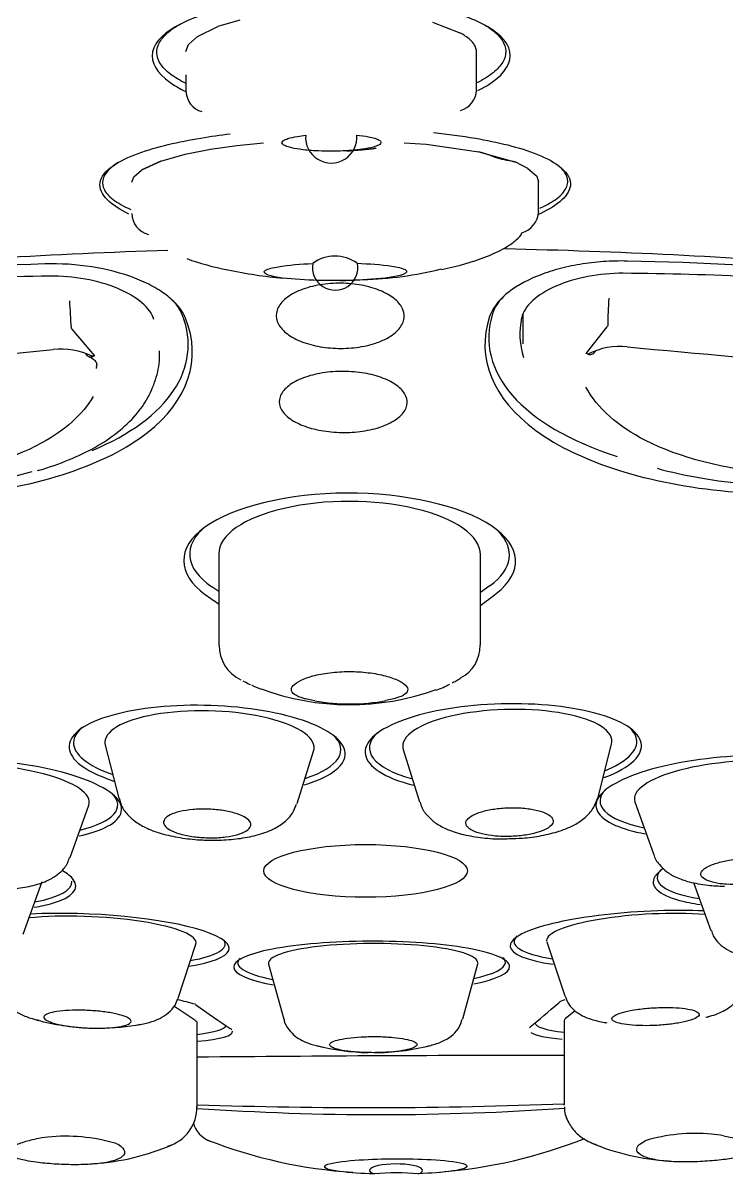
# Model space of a CAD drawing. Header units: centimetres. Extents: x -3207095 to 15275363, y -32656 to 4798027.
# Drawn here: x 710310.645 to 710312.461, y 4437632.084 to 4437635.053 of the extents above; entities that cross this region are included whole.
import ezdxf

# ---------------------------------------------------------------- set-up
doc = ezdxf.new("R2010")
doc.units = ezdxf.units.CM
doc.linetypes.add('DUZ', pattern=[500, 500])
doc.layers.get('0').update_dxf_attribs({"color": 1, "linetype": 'DUZ'})
doc.layers.add('a_vitrifiye', color=195, linetype='Continuous')

# ---------------------------------------------------------------- blocks, each defined once
blk = doc.blocks.new('TEPEDUS')
for p, q in [((38601.575, -2198.323), (38601.927, -2198.154)), ((38602.305, -2198.044), (38601.927, -2198.154)), ((38605.615, -2198.08), (38606.087, -2198.26)), ((38601.423, -2198.464), (38601.575, -2198.323)), ((38601.376, -2198.585), (38601.423, -2198.464)), ((38606.375, -2198.748), (38606.375, -2198.594)), ((38601.375, -2199.264), (38601.376, -2199.272)), ((38606.374, -2199.25), (38606.374, -2199.241)), ((38602.251, -2200.2), (38602.71, -2200.154)), ((38605.13, -2200.151), (38605.507, -2200.176)), ((38605.507, -2200.176), (38606.41, -2200.309)), ((38600.947, -2200.467), (38601.361, -2200.35)), ((38601.361, -2200.35), (38601.8, -2200.264)), ((38601.8, -2200.264), (38602.251, -2200.2)), ((38606.41, -2200.309), (38607.046, -2200.488)), ((38600.615, -2200.62), (38600.947, -2200.467)), ((38600.947, -2200.467), (38600.615, -2200.62)), ((38607.258, -2200.592), (38607.046, -2200.488)), ((38600.443, -2200.832), (38600.483, -2200.736)), ((38600.483, -2200.736), (38600.615, -2200.62)), ((38607.258, -2200.592), (38607.408, -2200.725)), ((38607.408, -2200.725), (38607.441, -2200.821)), ((38607.441, -2201.334), (38607.441, -2200.821)), ((38607.441, -2201.336), (38607.441, -2201.334)), ((38607.167, -2203.099), (38607.167, -2203.607)), ((38608.26, -2203.776), (38608.622, -2203.315)), ((38599.413, -2203.357), (38599.804, -2203.815)), ((38599.697, -2203.824), (38599.699, -2203.826)), ((38599.804, -2203.815), (38599.764, -2203.823)), ((38599.804, -2203.815), (38599.78, -2203.825)), ((38608.3, -2203.785), (38608.26, -2203.776)), ((38608.285, -2203.786), (38608.26, -2203.776)), ((38601.94, -2207.226), (38601.94, -2208.792)), ((38606.44, -2208.789), (38606.44, -2207.237)), ((38601.94, -2207.869), (38601.82, -2207.787)), ((38606.606, -2207.766), (38606.44, -2207.888)), ((38602.355, -2209.404), (38602.428, -2209.441)), ((38603.592, -2209.749), (38603.43, -2209.714)), ((38604.972, -2209.707), (38604.815, -2209.743)), ((38599.989, -2210.511), (38600.221, -2211.423)), ((38603.289, -2211.511), (38603.572, -2210.614)), ((38605.113, -2210.586), (38605.394, -2211.484)), ((38608.462, -2211.404), (38608.696, -2210.493)), ((38599.383, -2212.442), (38599.704, -2211.545)), ((38609.096, -2211.485), (38609.415, -2212.381)), ((38598.576, -2213.763), (38598.904, -2212.854)), ((38610.102, -2212.873), (38610.401, -2213.698)), ((38601.244, -2214.86), (38601.548, -2213.93)), ((38607.583, -2213.891), (38607.889, -2214.819)), ((38602.798, -2214.274), (38603.058, -2215.22)), ((38606.137, -2215.216), (38606.394, -2214.269)), ((38601.53, -2215.241), (38601.17, -2215.001)), ((38608.067, -2215.078), (38607.905, -2215.212)), ((38601.571, -2216.74), (38601.571, -2215.294)), ((38607.878, -2215.256), (38607.878, -2216.69)), ((38607.878, -2216.702), (38607.879, -2216.69)), ((38609.179, -2217.37), (38609.273, -2217.313))]:
    blk.add_line(p, q)
for centre, radius, start, end in [((38605.683, -2199.033), 0.872, 48.083, 62.3881), ((38606.076, -2198.617), 0.3, 5.5686, 50.8987), ((38049.963, -2198.282), 556.412, 359.90117, 359.96849), ((38601.757, -2199.251), 0.382, 183.2204, 253.4412), ((38605.983, -2199.222), 0.392, 286.9801, 355.8599), ((38604.006, -2196.379), 3.914, 268.0656, 269.6915), ((38604.006, -2196.379), 3.914, 276.0555, 279.3728), ((38607.039, -2201.315), 0.403, 286.053, 357.0276), ((38600.834, -2201.353), 0.391, 182.0985, 254.5728), ((38603.94, -2202.735), 0.635, 53.4296, 127.0881), ((38600.492, -2259.368), 57.153, 91.5477, 95.3672), ((38603.862, -2194.095), 8.427, 257.9217, 264.4663), ((38604.269, -2196.298), 6.208, 271.3737, 283.9724), ((38607.744, -2262.488), 60.314, 85.18697, 88.8441), ((38603.862, -2194.095), 8.427, 271.1497, 273.7786), ((38563.801, -2205.227), 35.655, 3.0368, 3.7945), ((38616.689, -2203.379), 8.061, 176.0682, 179.4184), ((38599.439, -2203.335), 0.0337, 185.6954, 219.4479), ((38608.6, -2203.297), 0.0287, 320.6452, 359.787), ((38469.247, -934.048), 1276.281, 275.508265, 275.839319), ((38599.234, -2204.89), 1.191, 63.5601, 96.7006), ((38608.832, -2204.809), 1.155, 83.5589, 117.4237), ((38709.229, -1120.587), 1087.706, 264.710817, 265.103857), ((38599.74, -2203.735), 0.0978, 205.704, 293.7673), ((38602.584, -2208.806), 0.636, 178.6582, 245.4891), ((38605.818, -2208.807), 0.616, 297.2542, 1.2966), ((38602.709, -2208.905), 0.606, 239.4086, 248.3853), ((38603.419, -2207.592), 2.095, 244.0537, 249.0904), ((38605.03, -2207.788), 1.891, 290.0905, 297.798), ((38605.723, -2208.862), 0.62, 291.9848, 298.9385), ((38605.621, -2208.608), 0.892, 296.5962, 302.4459), ((38604.191, -2205.455), 4.36, 249.5653, 289.9573), ((38604.188, -2206.384), 3.418, 259.957, 280.5607), ((38600.224, -2219.509), 4.729, 73.841, 77.6968), ((38599.872, -2211.378), 4, 253.921, 266.8961), ((38599.872, -2211.378), 4, 266.8961, 270.2588), ((38599.872, -2211.378), 4, 270.2588, 280.5312), ((38604.593, -2211.798), 4, 256.0055, 268.7668), ((38604.593, -2211.798), 4, 270.2588, 284.1478), ((38607.794, -2858.785), 642.939, 89.991671, 90.554721), ((38600.868, -2216.736), 0.698, 286.1608, 1.184), ((38604.7, -2171.206), 45.657, 266.0633, 274.0161), ((38604.49, -2128.786), 87.956, 268.09528, 272.21145), ((38601.94, -2216.893), 0.45, 194.0718, 249.2879), ((38610.125, -2220.085), 2.899, 84.2657, 107.0818), ((38599.175, -2219.21), 1.966, 95.0844, 101.0287), ((38599.317, -2220.246), 3.011, 73.7965, 96.0182), ((38599.555, -2213.747), 3.964, 273.4185, 293.5506), ((38600.011, -2217.739), 0.412, 53.1214, 69.2067), ((38604.795, -2209.464), 8.409, 248.724, 266.2686), ((38605.049, -2209.229), 8.651, 274.5594, 291.6235), ((38609.904, -2213.669), 3.997, 246.8093, 266.8624), ((38610.252, -2219.248), 2.055, 79.6872, 85.455), ((38605.013, -2222.193), 4.328, 85.2097, 95.308)]:
    blk.add_arc(centre, radius, start, end)
for centre, major_axis, ratio, start_param, end_param in [((38603.874, -2200.061), (0, 0.44), 1, 1.48416, 4.808903), ((38604.465, -2209.25), (28.2, 0), 0.258819, -4.591583, -4.381751), ((38604.465, -2209.25), (28.2, 0), 0.258819, 1.278151, 1.485824), ((38603.942, -2202.296), (0, 0.391), 1, 1.398147, 4.897801), ((38604.418, -2215.173), (-26.367, 2.821), 0.470964, -1.315068, -1.136672), ((38599.34, -2203.169), (1.498, -0.16), 0.470964, 0.189905, 1.826525), ((38608.641, -2203.122), (1.498, 0.146), 0.474423, 1.354064, 2.990683), ((38604.416, -2215.169), (26.372, 2.573), 0.474423, 1.17902, 1.354064), ((38599.357, -2203.138), (1.991, -0.189), 0.462039, 0.222208, 0.548003), ((38608.621, -2203.092), (1.993, 0.172), 0.464729, 2.589055, 2.957279), ((38595.336, -2203.177), (-6.073, 0.575), 0.462039, 2.429893, 3.363801), ((38612.667, -2203.094), (6.078, 0.523), 0.464729, 2.957279, 3.981317), ((38612.718, -2203.019), (5.594, 0.546), 0.474423, 2.990683, 3.247364), ((38604.19, -2207.231), (2.25, -0.007), 0.405393, 0.001241, 3.142834), ((38604.19, -2207.234), (2.75, -0.008), 0.400807, 2.688794, 3.674866), ((38604.19, -2207.234), (2.75, -0.008), 0.400807, -0.496471, 0.381033), ((38646.148, -2151.262), (-46.089, -55.389), 0.612738, 0.047285, 0.053496), ((38561.704, -2151.643), (45.691, -55.718), 0.591989, -0.0284, -0.020382), ((38602.623, -2208.981), (0.224, 0.447), 0.867357, 3.145677, 3.216128), ((38606.903, -2210.485), (-1.799, -0.047), 0.326876, 3.048782, 6.283185), ((38601.782, -2210.508), (-1.799, 0.051), 0.326007, 3.049059, 6.283185), ((38601.742, -2210.528), (-2.299, 0.066), 0.326007, 5.93111, 6.283185), ((38606.83, -2210.502), (2.299, 0.06), 0.326876, 0, 0.353172), ((38601.742, -2210.528), (-2.299, 0.066), 0.326007, 0, 0.795898), ((38601.782, -2210.508), (-1.799, 0.051), 0.326007, 0, 0.092533), ((38601.742, -2210.528), (-2.299, 0.066), 0.326007, 2.401213, 3.493668), ((38606.83, -2210.502), (2.299, 0.06), 0.326876, 2.788421, 3.958842), ((38606.83, -2210.502), (2.299, 0.06), 0.326876, 5.568199, 6.283185), ((38606.903, -2210.485), (-1.799, -0.047), 0.326876, 0, 0.09281), ((38597.917, -2211.378), (-1.796, 0.124), 0.293356, 3.059278, 6.283185), ((38610.883, -2211.319), (1.796, 0.122), 0.295556, 0, 3.224585), ((38597.908, -2211.395), (-2.295, 0.158), 0.293356, 2.389424, 3.453482), ((38610.792, -2211.329), (2.295, 0.155), 0.295556, 2.827055, 3.95867), ((38611.774, -2212.621), (2.293, 0.177), 0.246702, 2.884189, 3.938835), ((38597.123, -2212.696), (-2.293, 0.175), 0.244201, 2.395187, 3.178737), ((38599.754, -2213.823), (-1.798, 0.087), 0.201542, 3.08643, 5.363951), ((38599.75, -2213.894), (-2.369, 0.115), 0.201542, 2.364961, 5.18079), ((38609.377, -2213.78), (-1.798, -0.091), 0.203174, 4.162611, 6.283185), ((38609.316, -2213.775), (2.297, 0.116), 0.203174, 2.932571, 3.909006), ((38599.754, -2213.823), (-2.297, 0.111), 0.201542, 2.414479, 3.27518), ((38604.596, -2214.255), (1.8, 0.002), 0.185339, 0, 3.192151), ((38609.377, -2213.78), (-1.798, -0.091), 0.203174, 0, 0.055629), ((38604.569, -2214.25), (2.3, 0.003), 0.185339, 2.951849, 3.881655), ((38604.569, -2214.25), (2.3, 0.003), 0.185339, 0, 0.189744), ((38604.569, -2214.25), (2.3, 0.003), 0.185339, 5.580767, 6.283185), ((38604.596, -2214.255), (1.8, 0.002), 0.185339, 6.232627, 6.283185), ((38554.477, -2163.453), (49.289, -52.562), 0.050355, -0.252576, -0.209644), ((38654.963, -2162.999), (-48.766, -53.047), 0.025664, 0.186686, 0.229618), ((38610.128, -2215.138), (-2.25, -0.12), 0.121616, -0.163565, -0.006485), ((38609.442, -2215.064), (-1.208, -0.061), 0.203174, -3.899153, -3.854609), ((38599.321, -2215.187), (-2.25, 0.109), 0.119929, 3.1474, 3.339387), ((38599.323, -2215.186), (-2.747, 0.135), 0.118845, 2.535486, 3.101177), ((38610.126, -2215.137), (-2.746, -0.149), 0.120575, 0.006642, 0.605171), ((38604.598, -2215.545), (1.209, 0.002), 0.185339, -0.68094, -0.63671), ((38604.989, -2217.822), (0.456, 0), 0.241924, -0.563412, 3.739754)]:
    blk.add_ellipse(centre, major_axis=major_axis, ratio=ratio, start_param=start_param, end_param=end_param)
blk.add_ellipse((38604.465, -2212.672), major_axis=(-1.75, 0), ratio=0.258819)
for points, knots in [([(38560.515, -2202.905), (38560.517, -2202.816), (38560.524, -2202.591), (38560.597, -2202.181), (38560.763, -2201.706), (38561.012, -2201.229), (38561.342, -2200.755), (38561.752, -2200.285), (38562.241, -2199.819), (38562.81, -2199.358), (38563.457, -2198.901), (38564.182, -2198.452), (38564.984, -2198.009), (38565.86, -2197.575), (38566.81, -2197.15), (38567.832, -2196.736), (38568.923, -2196.333), (38570.082, -2195.942), (38571.307, -2195.564), (38572.595, -2195.2), (38573.943, -2194.85), (38575.349, -2194.516), (38576.811, -2194.198), (38578.325, -2193.896), (38579.889, -2193.611), (38581.5, -2193.345), (38583.154, -2193.096), (38584.848, -2192.866), (38586.58, -2192.656), (38588.346, -2192.465), (38590.142, -2192.294), (38591.965, -2192.143), (38593.812, -2192.013), (38595.679, -2191.904), (38597.563, -2191.816), (38599.46, -2191.749), (38601.367, -2191.703), (38603.279, -2191.679), (38605.193, -2191.677), (38607.107, -2191.696), (38609.015, -2191.736), (38610.914, -2191.798), (38612.802, -2191.881), (38614.673, -2191.985), (38616.526, -2192.11), (38618.355, -2192.256), (38620.158, -2192.422), (38621.931, -2192.608), (38623.672, -2192.814), (38625.376, -2193.039), (38627.04, -2193.283), (38628.661, -2193.546), (38630.237, -2193.826), (38631.764, -2194.124), (38633.239, -2194.439), (38634.659, -2194.769), (38636.022, -2195.116), (38637.325, -2195.476), (38638.565, -2195.851), (38639.741, -2196.24), (38640.849, -2196.64), (38641.888, -2197.052), (38642.856, -2197.475), (38643.751, -2197.908), (38644.571, -2198.349), (38645.314, -2198.797), (38645.979, -2199.252), (38646.566, -2199.713), (38647.072, -2200.176), (38647.5, -2200.644), (38647.84, -2201.108), (38648.061, -2201.479), (38648.133, -2201.67), (38648.153, -2201.722)], [0, 0, 0, 0, 0.007517, 0.022303, 0.03701, 0.051568, 0.065983, 0.080301, 0.094565, 0.108806, 0.123041, 0.137278, 0.151523, 0.165777, 0.180042, 0.194316, 0.208599, 0.222889, 0.237186, 0.251488, 0.265795, 0.280106, 0.29442, 0.308738, 0.323057, 0.337379, 0.351703, 0.366028, 0.380355, 0.394683, 0.409012, 0.423341, 0.437672, 0.452003, 0.466334, 0.480666, 0.494998, 0.50933, 0.523662, 0.537995, 0.552327, 0.566659, 0.580991, 0.595323, 0.609654, 0.623985, 0.638315, 0.652644, 0.666973, 0.6813, 0.695626, 0.709951, 0.724274, 0.738595, 0.752915, 0.767231, 0.781545, 0.795855, 0.810161, 0.824462, 0.838757, 0.853047, 0.867328, 0.881601, 0.895864, 0.910117, 0.924359, 0.938592, 0.952821, 0.967052, 0.981301, 0.995595, 1, 1, 1, 1]), ([(38602.696, -2197.725), (38602.451, -2197.758), (38602.211, -2197.803), (38601.687, -2197.935), (38601.408, -2198.033), (38600.961, -2198.296), (38600.798, -2198.467), (38600.795, -2198.656)], [0.826135, 0.826135, 0.826135, 0.826135, 0.875, 0.875, 0.9375, 0.9375, 1, 1, 1, 1]), ([(38606.395, -2199.256), (38606.456, -2199.226), (38606.514, -2199.194), (38606.793, -2199.021), (38606.953, -2198.841), (38606.955, -2198.469), (38606.793, -2198.292), (38606.345, -2198.027), (38606.063, -2197.93), (38605.508, -2197.791), (38605.24, -2197.744), (38604.966, -2197.711)], [0.4222118, 0.4222118, 0.4222118, 0.4222118, 0.4375, 0.4375, 0.5, 0.5, 0.5625, 0.5625, 0.625, 0.625, 0.6790152, 0.6790152, 0.6790152, 0.6790152]), ([(38600.876, -2198.605), (38600.874, -2198.542), (38600.891, -2198.478), (38600.964, -2198.353), (38601.02, -2198.292), (38601.147, -2198.189), (38601.212, -2198.147), (38601.285, -2198.106)], [0, 0, 0, 0, 0.03125, 0.03125, 0.0625, 0.0625, 0.08558377, 0.08558377, 0.08558377, 0.08558377]), ([(38606.511, -2198.125), (38606.557, -2198.152), (38606.598, -2198.18), (38606.712, -2198.266), (38606.771, -2198.327), (38606.852, -2198.451), (38606.873, -2198.515), (38606.875, -2198.578), (38606.876, -2198.642), (38606.859, -2198.705), (38606.786, -2198.83), (38606.73, -2198.891), (38606.581, -2199.011), (38606.487, -2199.069), (38606.375, -2199.124)], [0.4223352, 0.4223352, 0.4223352, 0.4223352, 0.4375, 0.4375, 0.46875, 0.46875, 0.5, 0.5, 0.5, 0.53125, 0.53125, 0.5625, 0.5625, 0.5946634, 0.5946634, 0.5946634, 0.5946634]), ([(38600.795, -2198.656), (38600.792, -2198.844), (38600.954, -2199.026), (38601.239, -2199.203), (38601.305, -2199.239), (38601.374, -2199.272)], [0, 0, 0, 0, 0.0625, 0.0625, 0.07958295, 0.07958295, 0.07958295, 0.07958295]), ([(38601.368, -2199.128), (38601.269, -2199.08), (38601.185, -2199.029), (38601.038, -2198.917), (38600.979, -2198.856), (38600.899, -2198.732), (38600.877, -2198.669), (38600.876, -2198.605)], [0.90902091, 0.90902091, 0.90902091, 0.90902091, 0.9375, 0.9375, 0.96875, 0.96875, 1, 1, 1, 1]), ([(38605.634, -2199.976), (38605.877, -2200.002), (38606.117, -2200.034), (38606.733, -2200.14), (38607.104, -2200.225), (38607.74, -2200.481), (38608.014, -2200.669), (38607.986, -2200.89)], [0.8361715, 0.8361715, 0.8361715, 0.8361715, 0.875, 0.875, 0.9375, 0.9375, 1, 1, 1, 1]), ([(38600.395, -2201.379), (38600.105, -2201.238), (38599.868, -2201.041), (38599.931, -2200.625), (38600.23, -2200.455), (38600.883, -2200.215), (38601.25, -2200.134), (38601.798, -2200.043), (38601.968, -2200.019), (38602.139, -2199.998)], [0.4412878, 0.4412878, 0.4412878, 0.4412878, 0.5, 0.5, 0.5625, 0.5625, 0.625, 0.625, 0.6525938, 0.6525938, 0.6525938, 0.6525938]), ([(38604.308, -2200.019), (38604.38, -2200.026), (38604.452, -2200.036), (38604.517, -2200.049), (38604.555, -2200.056), (38604.591, -2200.064), (38604.623, -2200.074), (38604.655, -2200.084), (38604.683, -2200.096), (38604.702, -2200.109), (38604.716, -2200.118), (38604.725, -2200.127), (38604.728, -2200.137), (38604.732, -2200.147), (38604.73, -2200.157), (38604.723, -2200.166), (38604.716, -2200.175), (38604.704, -2200.184), (38604.689, -2200.192), (38604.666, -2200.205), (38604.635, -2200.216), (38604.6, -2200.226), (38604.544, -2200.242), (38604.478, -2200.254), (38604.409, -2200.264), (38604.29, -2200.281), (38604.159, -2200.29), (38604.028, -2200.295), (38603.888, -2200.299), (38603.745, -2200.298), (38603.606, -2200.29), (38603.51, -2200.285), (38603.415, -2200.277), (38603.327, -2200.264), (38603.266, -2200.255), (38603.208, -2200.244), (38603.158, -2200.23), (38603.126, -2200.222), (38603.097, -2200.211), (38603.074, -2200.2), (38603.056, -2200.191), (38603.042, -2200.181), (38603.035, -2200.171), (38603.027, -2200.161), (38603.025, -2200.15), (38603.03, -2200.139), (38603.034, -2200.13), (38603.044, -2200.121), (38603.056, -2200.113), (38603.075, -2200.101), (38603.101, -2200.09), (38603.13, -2200.08), (38603.177, -2200.065), (38603.233, -2200.053), (38603.292, -2200.043), (38603.338, -2200.035), (38603.386, -2200.029), (38603.436, -2200.023)], [0, 0, 0, 0, 0.068768, 0.068768, 0.068768, 0.108445, 0.108445, 0.108445, 0.148669, 0.148669, 0.148669, 0.176213, 0.176213, 0.176213, 0.203883, 0.203883, 0.203883, 0.230171, 0.230171, 0.230171, 0.271552, 0.271552, 0.271552, 0.339113, 0.339113, 0.339113, 0.457551, 0.457551, 0.457551, 0.584507, 0.584507, 0.584507, 0.671712, 0.671712, 0.671712, 0.731303, 0.731303, 0.731303, 0.769229, 0.769229, 0.769229, 0.798889, 0.798889, 0.798889, 0.828831, 0.828831, 0.828831, 0.855141, 0.855141, 0.855141, 0.893025, 0.893025, 0.893025, 0.952889, 0.952889, 0.952889, 1, 1, 1, 1]), ([(38607.046, -2200.488), (38606.998, -2200.469), (38606.946, -2200.464), (38606.841, -2200.445), (38606.788, -2200.432), (38606.628, -2200.383), (38606.522, -2200.332), (38606.41, -2200.309)], [0, 0, 0, 0, 0.25, 0.25, 0.5, 0.5, 1, 1, 1, 1]), ([(38600.205, -2200.494), (38600.121, -2200.547), (38600.057, -2200.602), (38599.964, -2200.719), (38599.941, -2200.783), (38599.943, -2200.846), (38599.944, -2200.909), (38599.972, -2200.972), (38600.078, -2201.096), (38600.156, -2201.157), (38600.309, -2201.243), (38600.366, -2201.272), (38600.428, -2201.299)], [0.4408629, 0.4408629, 0.4408629, 0.4408629, 0.46875, 0.46875, 0.5, 0.5, 0.5, 0.53125, 0.53125, 0.5625, 0.5625, 0.5780112, 0.5780112, 0.5780112, 0.5780112]), ([(38607.941, -2200.81), (38607.939, -2200.747), (38607.912, -2200.684), (38607.842, -2200.602), (38607.822, -2200.582), (38607.8, -2200.563)], [0, 0, 0, 0, 0.03125, 0.03125, 0.04130886, 0.04130886, 0.04130886, 0.04130886]), ([(38607.46, -2201.278), (38607.53, -2201.247), (38607.593, -2201.214), (38607.747, -2201.122), (38607.821, -2201.061), (38607.919, -2200.937), (38607.943, -2200.873), (38607.941, -2200.81)], [0.91989716, 0.91989716, 0.91989716, 0.91989716, 0.9375, 0.9375, 0.96875, 0.96875, 1, 1, 1, 1]), ([(38605.771, -2202.332), (38606.042, -2202.275), (38606.305, -2202.203), (38606.673, -2202.057), (38606.796, -2201.999), (38606.959, -2201.899), (38607.01, -2201.862), (38607.098, -2201.786), (38607.146, -2201.742), (38607.15, -2201.702)], [0.7567464, 0.7567464, 0.7567464, 0.7567464, 0.875, 0.875, 0.9375, 0.9375, 0.96875, 0.96875, 1, 1, 1, 1]), ([(38601.37, -2203.169), (38601.343, -2203.102), (38601.303, -2203.037), (38601.201, -2202.91), (38601.136, -2202.847), (38600.988, -2202.73), (38600.903, -2202.675), (38600.714, -2202.571), (38600.609, -2202.522), (38600.276, -2202.394), (38600.022, -2202.328), (38599.496, -2202.245), (38599.218, -2202.227), (38598.948, -2202.236)], [0, 0, 0, 0, 0.125, 0.125, 0.25, 0.25, 0.375, 0.375, 0.5, 0.5, 0.75, 0.75, 1, 1, 1, 1]), ([(38604.318, -2202.225), (38604.525, -2202.232), (38604.733, -2202.245), (38605.008, -2202.288), (38605.096, -2202.307), (38605.192, -2202.359), (38605.174, -2202.392), (38604.989, -2202.462), (38604.776, -2202.484), (38604.374, -2202.515), (38604.164, -2202.522), (38603.75, -2202.524), (38603.542, -2202.519), (38603.133, -2202.492), (38602.92, -2202.472), (38602.723, -2202.403), (38602.701, -2202.371), (38602.788, -2202.318), (38602.875, -2202.298), (38603.143, -2202.253), (38603.351, -2202.238), (38603.557, -2202.228)], [0, 0, 0, 0, 0.125, 0.125, 0.1875, 0.1875, 0.25, 0.25, 0.375, 0.375, 0.5, 0.5, 0.625, 0.625, 0.75, 0.75, 0.8125, 0.8125, 0.875, 0.875, 1, 1, 1, 1]), ([(38608.96, -2202.186), (38608.824, -2202.183), (38608.689, -2202.186), (38608.418, -2202.206), (38608.282, -2202.222), (38608.02, -2202.265), (38607.894, -2202.293), (38607.649, -2202.36), (38607.532, -2202.4), (38607.207, -2202.53), (38607.02, -2202.638), (38606.739, -2202.875), (38606.642, -2203.006), (38606.597, -2203.14)], [0, 0, 0, 0, 0.125, 0.125, 0.25, 0.25, 0.375, 0.375, 0.5, 0.5, 0.75, 0.75, 1, 1, 1, 1]), ([(38604.637, -2203.598), (38604.538, -2203.631), (38604.426, -2203.656), (38604.309, -2203.671), (38604.193, -2203.686), (38604.069, -2203.691), (38603.949, -2203.686), (38603.83, -2203.681), (38603.711, -2203.666), (38603.602, -2203.642), (38603.492, -2203.618), (38603.389, -2203.585), (38603.3, -2203.544), (38603.21, -2203.503), (38603.132, -2203.454), (38603.073, -2203.401), (38603.012, -2203.346), (38602.969, -2203.285), (38602.947, -2203.224), (38602.924, -2203.161), (38602.923, -2203.095), (38602.944, -2203.032), (38602.965, -2202.968), (38603.008, -2202.905), (38603.071, -2202.848), (38603.134, -2202.792), (38603.217, -2202.741), (38603.314, -2202.699), (38603.409, -2202.658), (38603.52, -2202.625), (38603.638, -2202.602), (38603.752, -2202.581), (38603.875, -2202.569), (38603.997, -2202.567), (38604.117, -2202.566), (38604.239, -2202.575), (38604.353, -2202.593), (38604.466, -2202.612), (38604.575, -2202.64), (38604.671, -2202.676), (38604.769, -2202.712), (38604.855, -2202.757), (38604.925, -2202.806), (38604.996, -2202.858), (38605.05, -2202.915), (38605.085, -2202.975), (38605.12, -2203.036), (38605.134, -2203.101), (38605.127, -2203.165), (38605.12, -2203.23), (38605.09, -2203.294), (38605.04, -2203.354), (38604.99, -2203.413), (38604.918, -2203.469), (38604.829, -2203.516), (38604.772, -2203.547), (38604.707, -2203.574), (38604.637, -2203.598)], [0, 0, 0, 0, 0.051689, 0.051689, 0.051689, 0.103421, 0.103421, 0.103421, 0.154609, 0.154609, 0.154609, 0.20604, 0.20604, 0.20604, 0.258658, 0.258658, 0.258658, 0.312942, 0.312942, 0.312942, 0.368705, 0.368705, 0.368705, 0.425093, 0.425093, 0.425093, 0.480895, 0.480895, 0.480895, 0.535142, 0.535142, 0.535142, 0.587621, 0.587621, 0.587621, 0.638939, 0.638939, 0.638939, 0.690159, 0.690159, 0.690159, 0.742324, 0.742324, 0.742324, 0.796088, 0.796088, 0.796088, 0.851471, 0.851471, 0.851471, 0.90779, 0.90779, 0.90779, 0.963882, 0.963882, 0.963882, 1, 1, 1, 1]), ([(38606.597, -2203.14), (38606.361, -2203.853), (38606.652, -2204.557), (38608.139, -2205.647), (38609.335, -2206.024), (38612.06, -2206.268), (38613.595, -2206.134), (38616.253, -2205.419), (38617.387, -2204.841), (38618.057, -2204.166)], [0, 0, 0, 0, 0.25, 0.25, 0.5, 0.5, 0.75, 0.75, 1, 1, 1, 1]), ([(38590.062, -2204.287), (38590.774, -2204.956), (38591.935, -2205.523), (38594.634, -2206.218), (38596.164, -2206.338), (38598.852, -2206.073), (38600.016, -2205.684), (38601.412, -2204.588), (38601.655, -2203.88), (38601.37, -2203.169)], [0, 0, 0, 0, 0.25, 0.25, 0.5, 0.5, 0.75, 0.75, 1, 1, 1, 1]), ([(38598.821, -2205.788), (38598.833, -2205.785), (38599.02, -2205.738), (38599.37, -2205.606), (38599.821, -2205.397), (38600.211, -2205.139), (38600.513, -2204.851), (38600.739, -2204.532), (38600.876, -2204.19), (38600.932, -2203.907), (38600.922, -2203.762), (38600.919, -2203.728)], [0, 0, 0, 0, 0.008494, 0.151544, 0.295563, 0.442369, 0.585482, 0.709263, 0.84107, 0.967669, 1, 1, 1, 1]), ([(38608.285, -2203.786), (38608.296, -2203.79), (38608.309, -2203.793), (38608.321, -2203.793), (38608.333, -2203.793), (38608.345, -2203.792), (38608.356, -2203.788), (38608.368, -2203.784), (38608.379, -2203.778), (38608.389, -2203.771), (38608.398, -2203.763), (38608.407, -2203.753), (38608.413, -2203.742), (38608.414, -2203.74), (38608.415, -2203.738), (38608.416, -2203.736)], [0, 0, 0, 0, 0.1869607, 0.1869607, 0.1869607, 0.3732195, 0.3732195, 0.3732195, 0.5713729, 0.5713729, 0.5713729, 0.772393, 0.772393, 0.772393, 0.8062415, 0.8062415, 0.8062415, 0.8062415]), ([(38599.699, -2203.826), (38599.737, -2203.845), (38599.807, -2203.881), (38599.847, -2203.944), (38599.841, -2203.984), (38599.835, -2204.007)], [0, 0, 0, 0, 0.296784, 0.651944, 1, 1, 1, 1]), ([(38604.7, -2205.046), (38604.601, -2205.078), (38604.488, -2205.102), (38604.371, -2205.117), (38604.254, -2205.132), (38604.13, -2205.137), (38604.01, -2205.133), (38603.89, -2205.129), (38603.769, -2205.115), (38603.659, -2205.092), (38603.548, -2205.07), (38603.444, -2205.038), (38603.354, -2205), (38603.263, -2204.962), (38603.185, -2204.915), (38603.125, -2204.865), (38603.064, -2204.814), (38603.021, -2204.757), (38602.999, -2204.699), (38602.977, -2204.64), (38602.976, -2204.579), (38602.996, -2204.52), (38603.016, -2204.46), (38603.059, -2204.402), (38603.121, -2204.349), (38603.183, -2204.297), (38603.265, -2204.249), (38603.36, -2204.209), (38603.454, -2204.17), (38603.564, -2204.139), (38603.681, -2204.118), (38603.795, -2204.097), (38603.918, -2204.085), (38604.04, -2204.083), (38604.161, -2204.082), (38604.284, -2204.09), (38604.399, -2204.107), (38604.514, -2204.124), (38604.624, -2204.15), (38604.721, -2204.184), (38604.819, -2204.218), (38604.907, -2204.26), (38604.976, -2204.307), (38605.048, -2204.355), (38605.103, -2204.409), (38605.137, -2204.465), (38605.172, -2204.522), (38605.187, -2204.583), (38605.18, -2204.642), (38605.173, -2204.702), (38605.143, -2204.763), (38605.094, -2204.818), (38605.045, -2204.873), (38604.974, -2204.925), (38604.887, -2204.97), (38604.831, -2204.998), (38604.768, -2205.024), (38604.7, -2205.046)], [0, 0, 0, 0, 0.052171, 0.052171, 0.052171, 0.104377, 0.104377, 0.104377, 0.156143, 0.156143, 0.156143, 0.20808, 0.20808, 0.20808, 0.260931, 0.260931, 0.260931, 0.31507, 0.31507, 0.31507, 0.370349, 0.370349, 0.370349, 0.426106, 0.426106, 0.426106, 0.481422, 0.481422, 0.481422, 0.535561, 0.535561, 0.535561, 0.588347, 0.588347, 0.588347, 0.640223, 0.640223, 0.640223, 0.692002, 0.692002, 0.692002, 0.744502, 0.744502, 0.744502, 0.798238, 0.798238, 0.798238, 0.853222, 0.853222, 0.853222, 0.908926, 0.908926, 0.908926, 0.964464, 0.964464, 0.964464, 1, 1, 1, 1]), ([(38599.782, -2204.516), (38599.595, -2204.828), (38599.296, -2205.097), (38598.34, -2205.619), (38597.58, -2205.824), (38595.878, -2205.994), (38594.945, -2205.959), (38593.168, -2205.636), (38592.332, -2205.348), (38591.651, -2204.944)], [0.0716168, 0.0716168, 0.0716168, 0.0716168, 0.25, 0.25, 0.5, 0.5, 0.75, 0.75, 1, 1, 1, 1]), ([(38616.54, -2204.832), (38615.879, -2205.241), (38615.061, -2205.536), (38613.305, -2205.874), (38612.36, -2205.919), (38610.636, -2205.766), (38609.863, -2205.571), (38608.803, -2205.028), (38608.455, -2204.717), (38608.252, -2204.352)], [0, 0, 0, 0, 0.25, 0.25, 0.5, 0.5, 0.75, 0.75, 0.9519604, 0.9519604, 0.9519604, 0.9519604]), ([(38592.689, -2205.66), (38592.995, -2205.761), (38593.319, -2205.847), (38594.805, -2206.152), (38596.063, -2206.198), (38597.764, -2206.029), (38598.281, -2205.935), (38598.732, -2205.806)], [0.1757234, 0.1757234, 0.1757234, 0.1757234, 0.25, 0.25, 0.5, 0.5, 0.6238213, 0.6238213, 0.6238213, 0.6238213]), ([(38609.477, -2205.75), (38609.947, -2205.879), (38610.484, -2205.971), (38612.217, -2206.125), (38613.479, -2206.067), (38614.912, -2205.756), (38615.201, -2205.677), (38615.475, -2205.586)], [0.3737786, 0.3737786, 0.3737786, 0.3737786, 0.5, 0.5, 0.75, 0.75, 0.8171405, 0.8171405, 0.8171405, 0.8171405]), ([(38606.713, -2207.901), (38607.183, -2207.541), (38607.146, -2207.086), (38606.111, -2206.393), (38605.129, -2206.171), (38603.153, -2206.18), (38602.187, -2206.412), (38601.215, -2207.112), (38601.214, -2207.568), (38601.715, -2207.923)], [0, 0, 0, 0, 0.25, 0.25, 0.5, 0.5, 0.75, 0.75, 1, 1, 1, 1]), ([(38603.43, -2209.714), (38603.421, -2209.712), (38603.414, -2209.71), (38603.406, -2209.708), (38603.336, -2209.689), (38603.281, -2209.666), (38603.244, -2209.64), (38603.208, -2209.614), (38603.189, -2209.585), (38603.19, -2209.555), (38603.19, -2209.524), (38603.21, -2209.492), (38603.247, -2209.461), (38603.284, -2209.429), (38603.34, -2209.398), (38603.41, -2209.37), (38603.48, -2209.342), (38603.566, -2209.316), (38603.661, -2209.296), (38603.757, -2209.276), (38603.863, -2209.261), (38603.973, -2209.253), (38604.082, -2209.244), (38604.197, -2209.243), (38604.308, -2209.247), (38604.418, -2209.252), (38604.528, -2209.264), (38604.628, -2209.281), (38604.728, -2209.298), (38604.822, -2209.321), (38604.9, -2209.347), (38604.979, -2209.373), (38605.045, -2209.403), (38605.093, -2209.433), (38605.141, -2209.464), (38605.172, -2209.497), (38605.184, -2209.527), (38605.196, -2209.558), (38605.189, -2209.588), (38605.163, -2209.616), (38605.137, -2209.643), (38605.093, -2209.667), (38605.033, -2209.688), (38605.014, -2209.695), (38604.994, -2209.701), (38604.972, -2209.707)], [0, 0, 0, 0, 0.008169, 0.008169, 0.008169, 0.082828, 0.082828, 0.082828, 0.157351, 0.157351, 0.157351, 0.231676, 0.231676, 0.231676, 0.306092, 0.306092, 0.306092, 0.380781, 0.380781, 0.380781, 0.45554, 0.45554, 0.45554, 0.530024, 0.530024, 0.530024, 0.604265, 0.604265, 0.604265, 0.678655, 0.678655, 0.678655, 0.753362, 0.753362, 0.753362, 0.828107, 0.828107, 0.828107, 0.902596, 0.902596, 0.902596, 0.976914, 0.976914, 0.976914, 1, 1, 1, 1]), ([(38600.889, -2209.856), (38600.303, -2209.914), (38599.821, -2210.052), (38599.319, -2210.407), (38599.301, -2210.625), (38599.654, -2210.933), (38599.867, -2211.039), (38600.135, -2211.127)], [0, 0, 0, 0, 0.125, 0.125, 0.25, 0.25, 0.3233838, 0.3233838, 0.3233838, 0.3233838]), ([(38603.412, -2211.191), (38603.62, -2211.129), (38603.791, -2211.054), (38604.163, -2210.792), (38604.182, -2210.576), (38603.734, -2210.184), (38603.273, -2210.015), (38602.142, -2209.822), (38601.475, -2209.797), (38600.889, -2209.856)], [0.5661338, 0.5661338, 0.5661338, 0.5661338, 0.625, 0.625, 0.75, 0.75, 0.875, 0.875, 1, 1, 1, 1]), ([(38607.603, -2209.824), (38607.009, -2209.771), (38606.342, -2209.801), (38605.23, -2210.004), (38604.786, -2210.178), (38604.383, -2210.571), (38604.424, -2210.788), (38604.84, -2211.056), (38605.042, -2211.136), (38605.285, -2211.198)], [0, 0, 0, 0, 0.125, 0.125, 0.25, 0.25, 0.375, 0.375, 0.4393381, 0.4393381, 0.4393381, 0.4393381]), ([(38608.562, -2211.068), (38608.793, -2210.983), (38608.973, -2210.883), (38609.285, -2210.579), (38609.241, -2210.362), (38608.697, -2210.011), (38608.198, -2209.877), (38607.603, -2209.824)], [0.6824018, 0.6824018, 0.6824018, 0.6824018, 0.75, 0.75, 0.875, 0.875, 1, 1, 1, 1]), ([(38599.541, -2212.07), (38599.713, -2212.033), (38599.86, -2211.986), (38600.274, -2211.793), (38600.351, -2211.602), (38600.01, -2211.231), (38599.597, -2211.051), (38598.508, -2210.805), (38597.846, -2210.741), (38596.659, -2210.766), (38596.136, -2210.854), (38595.832, -2210.996)], [0.4520433, 0.4520433, 0.4520433, 0.4520433, 0.5, 0.5, 0.625, 0.625, 0.75, 0.75, 0.875, 0.875, 1, 1, 1, 1]), ([(38612.832, -2210.916), (38612.508, -2210.777), (38611.969, -2210.693), (38610.768, -2210.678), (38610.105, -2210.748), (38609.041, -2211.003), (38608.644, -2211.186), (38608.345, -2211.564), (38608.446, -2211.753), (38608.899, -2211.948), (38609.071, -2211.997), (38609.27, -2212.034)], [0, 0, 0, 0, 0.125, 0.125, 0.25, 0.25, 0.375, 0.375, 0.5, 0.5, 0.5522539, 0.5522539, 0.5522539, 0.5522539]), ([(38600.23, -2211.424), (38600.24, -2211.469), (38600.264, -2211.567), (38600.369, -2211.71), (38600.518, -2211.841), (38600.72, -2211.953), (38600.986, -2212.046), (38601.308, -2212.112), (38601.587, -2212.139), (38601.729, -2212.143), (38601.768, -2212.144)], [0, 0, 0, 0, 0.068105, 0.178456, 0.294779, 0.432073, 0.604346, 0.780768, 0.948067, 1, 1, 1, 1]), ([(38606.93, -2212.118), (38607.015, -2212.116), (38607.195, -2212.112), (38607.5, -2212.069), (38607.81, -2211.992), (38608.064, -2211.886), (38608.258, -2211.749), (38608.396, -2211.59), (38608.436, -2211.473), (38608.456, -2211.41)], [0, 0, 0, 0, 0.113375, 0.280627, 0.452447, 0.637629, 0.778265, 0.899814, 1, 1, 1, 1]), ([(38601.216, -2212.019), (38601.156, -2211.998), (38601.105, -2211.973), (38601.068, -2211.948), (38601.031, -2211.922), (38601.007, -2211.894), (38600.997, -2211.866), (38600.987, -2211.838), (38600.992, -2211.81), (38601.01, -2211.784), (38601.028, -2211.757), (38601.061, -2211.732), (38601.106, -2211.709), (38601.151, -2211.687), (38601.208, -2211.667), (38601.274, -2211.652), (38601.339, -2211.637), (38601.415, -2211.625), (38601.494, -2211.618), (38601.573, -2211.611), (38601.658, -2211.608), (38601.742, -2211.611), (38601.825, -2211.613), (38601.91, -2211.62), (38601.989, -2211.631), (38602.068, -2211.642), (38602.143, -2211.658), (38602.209, -2211.677), (38602.275, -2211.696), (38602.332, -2211.719), (38602.377, -2211.743), (38602.422, -2211.768), (38602.455, -2211.795), (38602.473, -2211.822), (38602.492, -2211.85), (38602.497, -2211.878), (38602.487, -2211.905), (38602.477, -2211.932), (38602.453, -2211.959), (38602.416, -2211.983), (38602.379, -2212.007), (38602.329, -2212.028), (38602.269, -2212.046), (38602.209, -2212.064), (38602.138, -2212.078), (38602.063, -2212.088), (38601.987, -2212.098), (38601.904, -2212.103), (38601.821, -2212.104), (38601.737, -2212.104), (38601.652, -2212.1), (38601.57, -2212.092), (38601.489, -2212.084), (38601.409, -2212.07), (38601.339, -2212.054), (38601.295, -2212.044), (38601.253, -2212.032), (38601.216, -2212.019)], [0, 0, 0, 0, 0.053919, 0.053919, 0.053919, 0.107836, 0.107836, 0.107836, 0.161777, 0.161777, 0.161777, 0.215651, 0.215651, 0.215651, 0.26938, 0.26938, 0.26938, 0.322953, 0.322953, 0.322953, 0.376427, 0.376427, 0.376427, 0.429906, 0.429906, 0.429906, 0.48349, 0.48349, 0.48349, 0.537231, 0.537231, 0.537231, 0.591112, 0.591112, 0.591112, 0.645054, 0.645054, 0.645054, 0.698952, 0.698952, 0.698952, 0.752722, 0.752722, 0.752722, 0.806339, 0.806339, 0.806339, 0.85984, 0.85984, 0.85984, 0.913315, 0.913315, 0.913315, 0.96686, 0.96686, 0.96686, 1, 1, 1, 1]), ([(38601.768, -2212.144), (38601.834, -2212.145), (38601.995, -2212.145), (38602.286, -2212.123), (38602.599, -2212.064), (38602.86, -2211.972), (38603.062, -2211.848), (38603.21, -2211.698), (38603.256, -2211.584), (38603.28, -2211.524)], [0, 0, 0, 0, 0.089559, 0.261128, 0.437565, 0.627465, 0.773155, 0.898108, 1, 1, 1, 1]), ([(38605.405, -2211.491), (38605.413, -2211.522), (38605.435, -2211.61), (38605.538, -2211.742), (38605.688, -2211.869), (38605.888, -2211.973), (38606.149, -2212.055), (38606.467, -2212.107), (38606.747, -2212.127), (38606.89, -2212.12), (38606.93, -2212.118)], [0, 0, 0, 0, 0.04951, 0.163331, 0.281252, 0.418255, 0.590284, 0.773276, 0.946123, 1, 1, 1, 1]), ([(38606.272, -2211.963), (38606.311, -2211.986), (38606.363, -2212.008), (38606.424, -2212.025), (38606.485, -2212.043), (38606.557, -2212.057), (38606.634, -2212.066), (38606.711, -2212.076), (38606.794, -2212.081), (38606.878, -2212.081), (38606.962, -2212.081), (38607.048, -2212.077), (38607.129, -2212.068), (38607.21, -2212.059), (38607.289, -2212.045), (38607.358, -2212.028), (38607.428, -2212.011), (38607.491, -2211.99), (38607.541, -2211.967), (38607.592, -2211.944), (38607.631, -2211.918), (38607.656, -2211.891), (38607.682, -2211.864), (38607.693, -2211.835), (38607.69, -2211.807), (38607.688, -2211.78), (38607.67, -2211.752), (38607.64, -2211.727), (38607.609, -2211.702), (38607.565, -2211.679), (38607.51, -2211.659), (38607.455, -2211.639), (38607.388, -2211.623), (38607.316, -2211.611), (38607.243, -2211.599), (38607.162, -2211.591), (38607.079, -2211.587), (38606.997, -2211.584), (38606.911, -2211.586), (38606.828, -2211.592), (38606.745, -2211.598), (38606.663, -2211.609), (38606.589, -2211.624), (38606.514, -2211.638), (38606.446, -2211.657), (38606.389, -2211.679), (38606.331, -2211.701), (38606.284, -2211.725), (38606.251, -2211.752), (38606.217, -2211.778), (38606.196, -2211.806), (38606.19, -2211.834), (38606.184, -2211.861), (38606.193, -2211.89), (38606.215, -2211.916), (38606.229, -2211.932), (38606.248, -2211.948), (38606.272, -2211.963)], [0, 0, 0, 0, 0.053632, 0.053632, 0.053632, 0.107268, 0.107268, 0.107268, 0.160853, 0.160853, 0.160853, 0.214419, 0.214419, 0.214419, 0.268026, 0.268026, 0.268026, 0.321716, 0.321716, 0.321716, 0.375497, 0.375497, 0.375497, 0.429335, 0.429335, 0.429335, 0.483174, 0.483174, 0.483174, 0.536953, 0.536953, 0.536953, 0.590639, 0.590639, 0.590639, 0.644239, 0.644239, 0.644239, 0.697801, 0.697801, 0.697801, 0.751387, 0.751387, 0.751387, 0.80505, 0.80505, 0.80505, 0.858808, 0.858808, 0.858808, 0.912636, 0.912636, 0.912636, 0.966481, 0.966481, 0.966481, 1, 1, 1, 1]), ([(38597.919, -2212.989), (38598.028, -2212.992), (38598.226, -2212.997), (38598.541, -2212.969), (38598.823, -2212.911), (38599.049, -2212.823), (38599.223, -2212.696), (38599.337, -2212.566), (38599.364, -2212.476), (38599.373, -2212.444)], [0, 0, 0, 0, 0.154888, 0.332712, 0.519604, 0.69919, 0.824729, 0.946838, 1, 1, 1, 1]), ([(38609.418, -2212.381), (38609.418, -2212.385), (38609.429, -2212.452), (38609.515, -2212.568), (38609.647, -2212.697), (38609.82, -2212.794), (38610.045, -2212.871), (38610.323, -2212.92), (38610.536, -2212.933), (38610.635, -2212.935)], [0, 0, 0, 0, 0.0066085, 0.1130266, 0.2164298, 0.3305433, 0.472681, 0.6521697, 0.7949687, 0.7949687, 0.7949687, 0.7949687]), ([(38609.577, -2212.638), (38609.513, -2212.683), (38609.467, -2212.727), (38609.342, -2212.93), (38609.497, -2213.08), (38609.964, -2213.207), (38610.083, -2213.231), (38610.216, -2213.25)], [0.4651775, 0.4651775, 0.4651775, 0.4651775, 0.5, 0.5, 0.625, 0.625, 0.6604327, 0.6604327, 0.6604327, 0.6604327]), ([(38610.668, -2212.903), (38610.745, -2212.908), (38610.828, -2212.91), (38610.912, -2212.907), (38610.996, -2212.904), (38611.082, -2212.896), (38611.163, -2212.885), (38611.245, -2212.874), (38611.324, -2212.858), (38611.394, -2212.84), (38611.464, -2212.822), (38611.527, -2212.8), (38611.578, -2212.777), (38611.629, -2212.754), (38611.669, -2212.728), (38611.694, -2212.703), (38611.72, -2212.678), (38611.732, -2212.651), (38611.73, -2212.626), (38611.727, -2212.602), (38611.711, -2212.577), (38611.681, -2212.556), (38611.651, -2212.535), (38611.607, -2212.515), (38611.552, -2212.5), (38611.498, -2212.484), (38611.432, -2212.472), (38611.36, -2212.464), (38611.288, -2212.456), (38611.207, -2212.452), (38611.125, -2212.452), (38611.043, -2212.453), (38610.956, -2212.457), (38610.873, -2212.466), (38610.79, -2212.475), (38610.708, -2212.488), (38610.633, -2212.504), (38610.559, -2212.521), (38610.49, -2212.54), (38610.432, -2212.562), (38610.374, -2212.584), (38610.327, -2212.609), (38610.293, -2212.634), (38610.259, -2212.659), (38610.238, -2212.685), (38610.231, -2212.71), (38610.225, -2212.736), (38610.233, -2212.761), (38610.254, -2212.783), (38610.276, -2212.806), (38610.312, -2212.827), (38610.359, -2212.845), (38610.406, -2212.862), (38610.466, -2212.877), (38610.533, -2212.888), (38610.575, -2212.894), (38610.621, -2212.899), (38610.668, -2212.903)], [0, 0, 0, 0, 0.053723, 0.053723, 0.053723, 0.107441, 0.107441, 0.107441, 0.161225, 0.161225, 0.161225, 0.215064, 0.215064, 0.215064, 0.268901, 0.268901, 0.268901, 0.322675, 0.322675, 0.322675, 0.376356, 0.376356, 0.376356, 0.429953, 0.429953, 0.429953, 0.483514, 0.483514, 0.483514, 0.537102, 0.537102, 0.537102, 0.59077, 0.59077, 0.59077, 0.644532, 0.644532, 0.644532, 0.698362, 0.698362, 0.698362, 0.752205, 0.752205, 0.752205, 0.806, 0.806, 0.806, 0.859708, 0.859708, 0.859708, 0.913329, 0.913329, 0.913329, 0.966898, 0.966898, 0.966898, 1, 1, 1, 1]), ([(38598.769, -2213.299), (38598.885, -2213.279), (38598.99, -2213.256), (38599.427, -2213.128), (38599.557, -2212.977), (38599.401, -2212.77), (38599.337, -2212.719), (38599.251, -2212.669)], [0.3423593, 0.3423593, 0.3423593, 0.3423593, 0.375, 0.375, 0.5, 0.5, 0.5400941, 0.5400941, 0.5400941, 0.5400941]), ([(38610.283, -2213.361), (38610.033, -2213.35), (38609.765, -2213.349), (38608.869, -2213.379), (38608.236, -2213.453), (38607.301, -2213.662), (38607, -2213.799), (38606.91, -2214.055), (38607.118, -2214.175), (38607.577, -2214.261), (38607.631, -2214.27), (38607.688, -2214.278)], [0.3200267, 0.3200267, 0.3200267, 0.3200267, 0.375, 0.375, 0.5, 0.5, 0.625, 0.625, 0.75, 0.75, 0.765548, 0.765548, 0.765548, 0.765548]), ([(38610.411, -2213.697), (38610.421, -2213.731), (38610.446, -2213.815), (38610.549, -2213.932), (38610.686, -2214.033), (38610.858, -2214.108), (38611.072, -2214.163), (38611.312, -2214.192), (38611.477, -2214.199), (38611.54, -2214.2)], [0, 0, 0, 0, 0.0442341, 0.1287169, 0.2138808, 0.3115802, 0.4415919, 0.5823229, 0.6656826, 0.6656826, 0.6656826, 0.6656826]), ([(38606.326, -2214.616), (38606.725, -2214.534), (38606.953, -2214.423), (38606.932, -2214.197), (38606.668, -2214.083), (38605.771, -2213.923), (38605.148, -2213.879), (38603.912, -2213.884), (38603.296, -2213.934), (38602.433, -2214.1), (38602.187, -2214.216), (38602.207, -2214.443), (38602.457, -2214.553), (38602.874, -2214.631)], [0.12979, 0.12979, 0.12979, 0.12979, 0.25, 0.25, 0.375, 0.375, 0.5, 0.5, 0.625, 0.625, 0.75, 0.75, 0.8707145, 0.8707145, 0.8707145, 0.8707145]), ([(38598.179, -2214.716), (38598.19, -2214.763), (38598.212, -2214.855), (38598.307, -2214.98), (38598.427, -2215.08), (38598.575, -2215.158), (38598.715, -2215.211), (38598.819, -2215.234), (38598.853, -2215.241)], [0, 0, 0, 0, 0.124236, 0.286511, 0.450454, 0.639508, 0.900405, 1, 1, 1, 1]), ([(38610.318, -2215.188), (38610.343, -2215.182), (38610.462, -2215.154), (38610.618, -2215.09), (38610.793, -2214.971), (38610.913, -2214.825), (38610.942, -2214.721), (38610.957, -2214.666)], [0, 0, 0, 0, 0.079897, 0.43012, 0.661621, 0.845846, 1, 1, 1, 1]), ([(38600.535, -2215.322), (38600.61, -2215.31), (38600.745, -2215.283), (38600.917, -2215.222), (38601.07, -2215.126), (38601.189, -2215.001), (38601.22, -2214.908), (38601.234, -2214.865)], [0.4454814, 0.4454814, 0.4454814, 0.4454814, 0.587641, 0.7220471, 0.8322808, 0.9336178, 1, 1, 1, 1]), ([(38607.897, -2214.829), (38607.918, -2214.881), (38607.956, -2214.974), (38608.071, -2215.09), (38608.203, -2215.173), (38608.365, -2215.235), (38608.506, -2215.266), (38608.601, -2215.281), (38608.614, -2215.283)], [0, 0, 0, 0, 0.055456, 0.1170757, 0.1806009, 0.2556722, 0.3624797, 0.3785215, 0.3785215, 0.3785215, 0.3785215]), ([(38599.162, -2215.306), (38599.101, -2215.291), (38599.05, -2215.275), (38599.013, -2215.258), (38598.975, -2215.242), (38598.95, -2215.224), (38598.939, -2215.207), (38598.928, -2215.19), (38598.931, -2215.172), (38598.949, -2215.157), (38598.966, -2215.141), (38598.997, -2215.127), (38599.041, -2215.114), (38599.084, -2215.102), (38599.141, -2215.091), (38599.206, -2215.083), (38599.271, -2215.076), (38599.346, -2215.071), (38599.425, -2215.068), (38599.504, -2215.066), (38599.59, -2215.067), (38599.674, -2215.071), (38599.758, -2215.074), (38599.843, -2215.081), (38599.923, -2215.09), (38600.002, -2215.099), (38600.078, -2215.111), (38600.144, -2215.125), (38600.21, -2215.138), (38600.268, -2215.154), (38600.314, -2215.17), (38600.359, -2215.186), (38600.393, -2215.204), (38600.412, -2215.221), (38600.432, -2215.238), (38600.437, -2215.256), (38600.429, -2215.272), (38600.42, -2215.289), (38600.397, -2215.304), (38600.362, -2215.318), (38600.326, -2215.332), (38600.276, -2215.344), (38600.218, -2215.353), (38600.159, -2215.362), (38600.088, -2215.369), (38600.013, -2215.373), (38599.937, -2215.377), (38599.854, -2215.378), (38599.77, -2215.376), (38599.687, -2215.374), (38599.6, -2215.369), (38599.518, -2215.361), (38599.436, -2215.354), (38599.357, -2215.343), (38599.285, -2215.331), (38599.241, -2215.323), (38599.199, -2215.315), (38599.162, -2215.306)], [0, 0, 0, 0, 0.053527, 0.053527, 0.053527, 0.107048, 0.107048, 0.107048, 0.160657, 0.160657, 0.160657, 0.214426, 0.214426, 0.214426, 0.268325, 0.268325, 0.268325, 0.322267, 0.322267, 0.322267, 0.376147, 0.376147, 0.376147, 0.429891, 0.429891, 0.429891, 0.483484, 0.483484, 0.483484, 0.536974, 0.536974, 0.536974, 0.590454, 0.590454, 0.590454, 0.64402, 0.64402, 0.64402, 0.697731, 0.697731, 0.697731, 0.751588, 0.751588, 0.751588, 0.805525, 0.805525, 0.805525, 0.859442, 0.859442, 0.859442, 0.913242, 0.913242, 0.913242, 0.966882, 0.966882, 0.966882, 1, 1, 1, 1]), ([(38608.703, -2215.228), (38608.711, -2215.245), (38608.733, -2215.26), (38608.768, -2215.274), (38608.803, -2215.288), (38608.851, -2215.3), (38608.91, -2215.31), (38608.968, -2215.319), (38609.038, -2215.326), (38609.113, -2215.33), (38609.188, -2215.334), (38609.271, -2215.335), (38609.354, -2215.333), (38609.438, -2215.332), (38609.524, -2215.327), (38609.606, -2215.319), (38609.689, -2215.311), (38609.769, -2215.301), (38609.841, -2215.289), (38609.913, -2215.276), (38609.978, -2215.262), (38610.031, -2215.246), (38610.085, -2215.23), (38610.127, -2215.213), (38610.156, -2215.196), (38610.185, -2215.178), (38610.201, -2215.16), (38610.202, -2215.143), (38610.203, -2215.126), (38610.19, -2215.109), (38610.163, -2215.095), (38610.137, -2215.08), (38610.096, -2215.066), (38610.045, -2215.055), (38609.993, -2215.044), (38609.929, -2215.036), (38609.858, -2215.03), (38609.788, -2215.024), (38609.708, -2215.021), (38609.626, -2215.021), (38609.544, -2215.021), (38609.458, -2215.024), (38609.374, -2215.03), (38609.29, -2215.036), (38609.207, -2215.044), (38609.131, -2215.055), (38609.055, -2215.066), (38608.984, -2215.08), (38608.924, -2215.095), (38608.865, -2215.11), (38608.814, -2215.126), (38608.777, -2215.143), (38608.74, -2215.161), (38608.716, -2215.179), (38608.706, -2215.196), (38608.699, -2215.207), (38608.699, -2215.218), (38608.703, -2215.228)], [0, 0, 0, 0, 0.053804, 0.053804, 0.053804, 0.107605, 0.107605, 0.107605, 0.161445, 0.161445, 0.161445, 0.215281, 0.215281, 0.215281, 0.269054, 0.269054, 0.269054, 0.322733, 0.322733, 0.322733, 0.376329, 0.376329, 0.376329, 0.429889, 0.429889, 0.429889, 0.483479, 0.483479, 0.483479, 0.537148, 0.537148, 0.537148, 0.590912, 0.590912, 0.590912, 0.644743, 0.644743, 0.644743, 0.698586, 0.698586, 0.698586, 0.75238, 0.75238, 0.75238, 0.806086, 0.806086, 0.806086, 0.859705, 0.859705, 0.859705, 0.913273, 0.913273, 0.913273, 0.966851, 0.966851, 0.966851, 1, 1, 1, 1]), ([(38603.064, -2215.223), (38603.065, -2215.233), (38603.071, -2215.298), (38603.145, -2215.408), (38603.254, -2215.521), (38603.383, -2215.599), (38603.533, -2215.658), (38603.649, -2215.684), (38603.725, -2215.7)], [0, 0, 0, 0, 0.027158, 0.202194, 0.363798, 0.533767, 0.740707, 1, 1, 1, 1]), ([(38605.531, -2215.686), (38605.568, -2215.678), (38605.67, -2215.651), (38605.812, -2215.599), (38605.965, -2215.5), (38606.084, -2215.367), (38606.113, -2215.27), (38606.128, -2215.222)], [0.5022761, 0.5022761, 0.5022761, 0.5022761, 0.5774883, 0.715928, 0.8299938, 0.9272342, 1, 1, 1, 1]), ([(38603.949, -2215.731), (38603.991, -2215.744), (38604.047, -2215.756), (38604.111, -2215.766), (38604.175, -2215.776), (38604.249, -2215.784), (38604.328, -2215.789), (38604.406, -2215.795), (38604.491, -2215.798), (38604.575, -2215.798), (38604.659, -2215.799), (38604.744, -2215.796), (38604.824, -2215.792), (38604.904, -2215.787), (38604.981, -2215.779), (38605.048, -2215.77), (38605.116, -2215.761), (38605.175, -2215.749), (38605.222, -2215.736), (38605.269, -2215.723), (38605.304, -2215.709), (38605.325, -2215.694), (38605.346, -2215.679), (38605.354, -2215.663), (38605.347, -2215.647), (38605.34, -2215.632), (38605.318, -2215.616), (38605.284, -2215.602), (38605.249, -2215.588), (38605.201, -2215.575), (38605.143, -2215.564), (38605.085, -2215.553), (38605.016, -2215.543), (38604.941, -2215.536), (38604.866, -2215.529), (38604.783, -2215.524), (38604.7, -2215.522), (38604.617, -2215.52), (38604.53, -2215.521), (38604.448, -2215.524), (38604.366, -2215.527), (38604.285, -2215.533), (38604.213, -2215.541), (38604.141, -2215.549), (38604.076, -2215.56), (38604.022, -2215.572), (38603.968, -2215.584), (38603.924, -2215.598), (38603.895, -2215.612), (38603.865, -2215.627), (38603.849, -2215.642), (38603.847, -2215.658), (38603.845, -2215.673), (38603.858, -2215.689), (38603.884, -2215.704), (38603.9, -2215.713), (38603.922, -2215.722), (38603.949, -2215.731)], [0, 0, 0, 0, 0.053711, 0.053711, 0.053711, 0.107427, 0.107427, 0.107427, 0.161073, 0.161073, 0.161073, 0.21465, 0.21465, 0.21465, 0.268214, 0.268214, 0.268214, 0.321828, 0.321828, 0.321828, 0.375532, 0.375532, 0.375532, 0.429325, 0.429325, 0.429325, 0.483169, 0.483169, 0.483169, 0.537, 0.537, 0.537, 0.590765, 0.590765, 0.590765, 0.644438, 0.644438, 0.644438, 0.698034, 0.698034, 0.698034, 0.751599, 0.751599, 0.751599, 0.805194, 0.805194, 0.805194, 0.858866, 0.858866, 0.858866, 0.91263, 0.91263, 0.91263, 0.966461, 0.966461, 0.966461, 1, 1, 1, 1]), ([(38607.885, -2216.73), (38607.884, -2216.747), (38607.879, -2216.837), (38607.947, -2217.008), (38608.081, -2217.184), (38608.252, -2217.31), (38608.368, -2217.358), (38608.44, -2217.385)], [0, 0, 0, 0, 0.047504, 0.297143, 0.525932, 0.755407, 1, 1, 1, 1]), ([(38600.258, -2217.41), (38600.272, -2217.421), (38600.283, -2217.432), (38600.293, -2217.443), (38600.319, -2217.475), (38600.328, -2217.507), (38600.317, -2217.537), (38600.306, -2217.566), (38600.276, -2217.595), (38600.229, -2217.619), (38600.182, -2217.643), (38600.117, -2217.663), (38600.039, -2217.679), (38599.961, -2217.695), (38599.869, -2217.707), (38599.769, -2217.715), (38599.669, -2217.722), (38599.559, -2217.725), (38599.447, -2217.725), (38599.336, -2217.724), (38599.221, -2217.72), (38599.112, -2217.713), (38599.002, -2217.705), (38598.896, -2217.695), (38598.801, -2217.682), (38598.739, -2217.674), (38598.681, -2217.664), (38598.629, -2217.654), (38598.548, -2217.638), (38598.48, -2217.619), (38598.429, -2217.599), (38598.379, -2217.579), (38598.345, -2217.556), (38598.33, -2217.532), (38598.315, -2217.508), (38598.32, -2217.482), (38598.343, -2217.456), (38598.366, -2217.43), (38598.408, -2217.403), (38598.466, -2217.378), (38598.524, -2217.352), (38598.598, -2217.327), (38598.684, -2217.306), (38598.721, -2217.297), (38598.759, -2217.288), (38598.799, -2217.28)], [0, 0, 0, 0, 0.02606, 0.02606, 0.02606, 0.100754, 0.100754, 0.100754, 0.175232, 0.175232, 0.175232, 0.249565, 0.249565, 0.249565, 0.324059, 0.324059, 0.324059, 0.398814, 0.398814, 0.398814, 0.473548, 0.473548, 0.473548, 0.547967, 0.547967, 0.547967, 0.595637, 0.595637, 0.595637, 0.670378, 0.670378, 0.670378, 0.745114, 0.745114, 0.745114, 0.81989, 0.81989, 0.81989, 0.894427, 0.894427, 0.894427, 0.968765, 0.968765, 0.968765, 1, 1, 1, 1]), ([(38610.62, -2217.227), (38610.66, -2217.234), (38610.698, -2217.242), (38610.734, -2217.251), (38610.823, -2217.271), (38610.902, -2217.296), (38610.963, -2217.321), (38611.025, -2217.346), (38611.071, -2217.372), (38611.098, -2217.398), (38611.125, -2217.423), (38611.134, -2217.449), (38611.123, -2217.473), (38611.113, -2217.497), (38611.084, -2217.52), (38611.038, -2217.541), (38610.991, -2217.562), (38610.926, -2217.581), (38610.849, -2217.598), (38610.771, -2217.615), (38610.678, -2217.63), (38610.578, -2217.642), (38610.479, -2217.653), (38610.369, -2217.663), (38610.258, -2217.669), (38610.148, -2217.675), (38610.033, -2217.678), (38609.925, -2217.677), (38609.815, -2217.676), (38609.708, -2217.671), (38609.613, -2217.662), (38609.549, -2217.656), (38609.49, -2217.647), (38609.437, -2217.637), (38609.356, -2217.622), (38609.288, -2217.602), (38609.237, -2217.578), (38609.186, -2217.555), (38609.152, -2217.527), (38609.137, -2217.498), (38609.122, -2217.468), (38609.126, -2217.436), (38609.148, -2217.404), (38609.156, -2217.393), (38609.167, -2217.381), (38609.179, -2217.37)], [0, 0, 0, 0, 0.030332, 0.030332, 0.030332, 0.10502, 0.10502, 0.10502, 0.179485, 0.179485, 0.179485, 0.25382, 0.25382, 0.25382, 0.328332, 0.328332, 0.328332, 0.403097, 0.403097, 0.403097, 0.47782, 0.47782, 0.47782, 0.552221, 0.552221, 0.552221, 0.626482, 0.626482, 0.626482, 0.70099, 0.70099, 0.70099, 0.749764, 0.749764, 0.749764, 0.824217, 0.824217, 0.824217, 0.898679, 0.898679, 0.898679, 0.973015, 0.973015, 0.973015, 1, 1, 1, 1]), ([(38604.612, -2217.884), (38604.406, -2217.878), (38604.198, -2217.866), (38603.923, -2217.829), (38603.835, -2217.813), (38603.739, -2217.767), (38603.757, -2217.738), (38603.942, -2217.676), (38604.155, -2217.657), (38604.556, -2217.629), (38604.767, -2217.623), (38605.181, -2217.621), (38605.389, -2217.625), (38605.798, -2217.649), (38606.011, -2217.666), (38606.208, -2217.727), (38606.23, -2217.755), (38606.142, -2217.802), (38606.056, -2217.819), (38605.787, -2217.859), (38605.58, -2217.872), (38605.374, -2217.88)], [0, 0, 0, 0, 0.125, 0.125, 0.1875, 0.1875, 0.25, 0.25, 0.375, 0.375, 0.5, 0.5, 0.625, 0.625, 0.75, 0.75, 0.8125, 0.8125, 0.875, 0.875, 1, 1, 1, 1])]:
    blk.add_open_spline(points, degree=3, knots=knots)
for points in [[(38601.375, -2198.982), (38601.375, -2199.076), (38601.375, -2199.17), (38601.375, -2199.264)], [(38604.138, -2200.291), (38604.308, -2200.284), (38604.478, -2200.269), (38604.645, -2200.246)], [(38607.986, -2200.89), (38607.96, -2201.09), (38607.712, -2201.261), (38607.424, -2201.391)], [(38601.389, -2202.144), (38601.612, -2202.226), (38601.852, -2202.29), (38602.096, -2202.339)], [(38599.836, -2204.031), (38599.841, -2204.012), (38599.844, -2203.994), (38599.844, -2203.975)], [(38607.892, -2214.889), (38607.842, -2214.905), (38607.807, -2214.922), (38607.788, -2214.939)], [(38602.165, -2215.405), (38602.158, -2215.397), (38602.148, -2215.389), (38602.136, -2215.38)], [(38607.298, -2215.357), (38607.293, -2215.361), (38607.288, -2215.366), (38607.285, -2215.37)], [(38601.576, -2215.603), (38601.976, -2215.565), (38602.196, -2215.503), (38602.178, -2215.429)], [(38607.306, -2215.452), (38607.381, -2215.5), (38607.569, -2215.54), (38607.848, -2215.566)], [(38608.398, -2217.367), (38608.407, -2217.371), (38608.417, -2217.375), (38608.427, -2217.378)]]:
    blk.add_open_spline(points, degree=3)

msp = doc.modelspace()

# ---------------------------------------------------------------- block references
at = {"layer": 'a_vitrifiye', "xscale": 0.1499999999994315, "yscale": 0.1499999999994315, "zscale": 0.1499999999994315}
msp.add_blockref('TEPEDUS', (704520.8586, 4437964.7668), dxfattribs=at)

doc.saveas('drawing.dxf')
